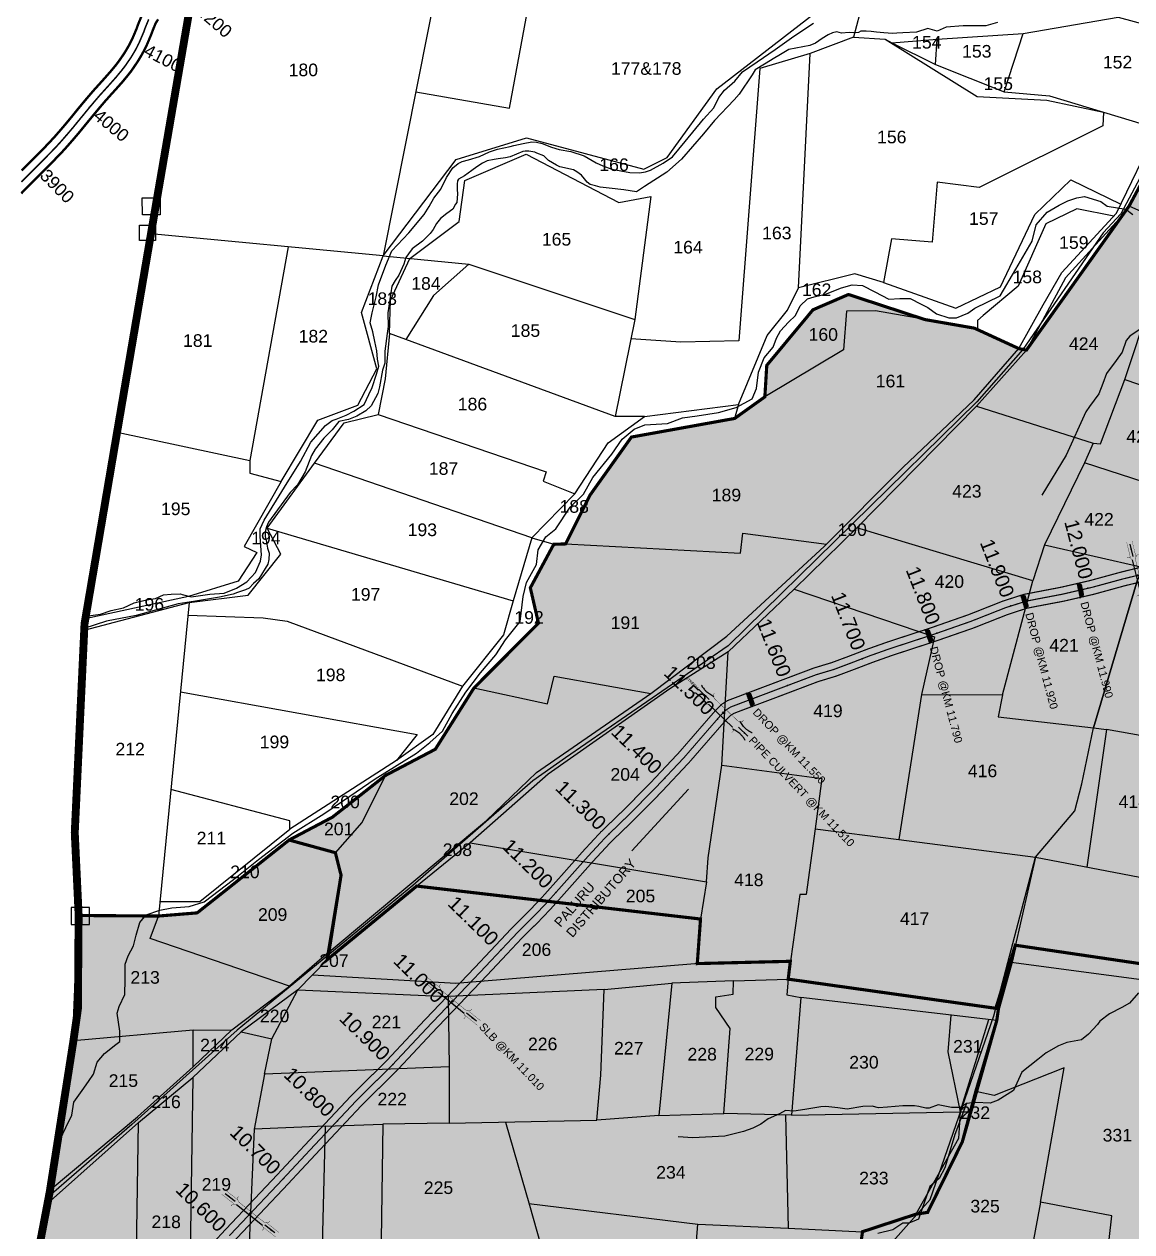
# Model space of a CAD drawing. Header units: inches. Extents: x 201585 to 225365, y 1598878 to 1613111.
# Drawn here: x 207221 to 208626, y 1606405 to 1607936 of the extents above; entities that cross this region are included whole.
import ezdxf
from ezdxf.enums import TextEntityAlignment as Align

# ---------------------------------------------------------------- set-up
doc = ezdxf.new("R2010")
doc.units = ezdxf.units.IN
doc.header["$LTSCALE"] = 15
doc.header["$MEASUREMENT"] = 0
for name, pattern in [('ACAD_ISO02W100', [15, 12, -3]), ('DASHED2', [0.375, 0.25, -0.125]), ('HIDDEN2', [0.1875, 0.125, -0.0625])]:
    doc.linetypes.add(name, pattern=pattern)
for name, color, linetype in [('CANAL1', 7, 'Continuous'), ('CHANAGE', 1, 'Continuous'), ('CSMark', 72, 'Continuous'), ('PLOT', 7, 'Continuous'), ('PLOTS NO', 7, 'Continuous'), ('RE REMARKS', 7, 'Continuous'), ('ROAD', 1, 'Continuous'), ('STREAM', 4, 'Continuous'), ('STRUCTURE', 5, 'Continuous'), ('text2', 7, 'Continuous'), ('VILLAGE BOUNDARY STONES', 1, 'Continuous'), ('VILLAGE BOUNDRY', 5, 'Continuous'), ('WUA13', 3, 'Continuous')]:
    doc.layers.add(name, color=color, linetype=linetype)
doc.styles.get("Standard").update_dxf_attribs({"font": 'arial.ttf'})
doc.dimstyles.get("Standard").update_dxf_attribs({"dimtxt": 0.18, "dimasz": 0.18, "dimexe": 0.18, "dimexo": 0.0625, "dimgap": 0.09, "dimtad": 0, "dimtih": 1, "dimtoh": 1, "dimdec": 4, "dimzin": 0, "dimdsep": 46, "dimtxsty": 'Standard', "dimcen": 0.09, "dimadec": 0, "dimazin": 0, "dimtfac": 1, "dimtdec": 4, "dimtofl": 0, "dimtmove": 0, "dimatfit": 3, "dimfxl": 1, "dimtolj": 1, "dimtzin": 0, "dimarcsym": 0})

# ---------------------------------------------------------------- blocks, each defined once
blk = doc.blocks.new('DROP')
h = blk.add_hatch()
h.set_pattern_fill('ANSI31', color=1, scale=10, angle=45)
h.set_pattern_definition([(90, (-324.4107, -25.7687), (-1.25, 0), [])])
h.paths.add_polyline_path([(-9.9, -4.3), (-13.8, 4.1), (13.8, 4.1), (10.2, -4.3)])
at = {"layer": 'STRUCTURE', "color": 5, "const_width": 0.49}
blk.add_lwpolyline([(-9.9, -4.3), (-13.8, 4.1), (13.8, 4.1), (10.2, -4.3), (-9.9, -4.3)], dxfattribs=at)
at = {"layer": 'STRUCTURE', "color": 5}
blk.add_circle((0, 0), 1.33, dxfattribs=at)
blk = doc.blocks.new('SLB')
at = {"layer": 'STRUCTURE'}
h = blk.add_hatch(dxfattribs=at)
h.set_pattern_fill('DOTS', color=6, scale=20, angle=320.3722, style=0)
h.set_pattern_definition([(320.372247934, (-159.4327, -72.9564), (1.2786241598, 0.5641323054), [0, -1.25])])
h.paths.add_polyline_path([(769699.5, 1706871.1), (769699.5, 1706861.1), (769729.1, 1706861.1), (769732.1, 1706863.1), (769792.1, 1706863.1), (769795.1, 1706861.1), (769824.7, 1706861.1), (769824.7, 1706871.1), (769795.1, 1706871.1), (769792.1, 1706869.1), (769732.1, 1706869.1), (769729.1, 1706871.1)])
at = {"layer": 'STRUCTURE', "color": 6, "linetype": 'ACAD_ISO02W100', "ltscale": 0.5, "const_width": 0.5}
for points in [[(769699.5, 1706871.1), (769729.1, 1706871.1)], [(769699.5, 1706861.1), (769729.1, 1706861.1)], [(769795.1, 1706871.1), (769824.7, 1706871.1)], [(769795.1, 1706861.1), (769824.7, 1706861.1)]]:
    blk.add_lwpolyline(points, dxfattribs=at)
at = {"layer": 'STRUCTURE', "color": 6, "const_width": 0.628}
for points in [[(769726.1, 1706877.1), (769726.1, 1706873.1), (769732.1, 1706869.1), (769792.1, 1706869.1), (769798.1, 1706873.1), (769798.1, 1706877.1)], [(769726.1, 1706855.1), (769726.1, 1706859.1), (769732.1, 1706863.1), (769792.1, 1706863.1), (769798.1, 1706859.1), (769798.1, 1706855.1)]]:
    blk.add_lwpolyline(points, dxfattribs=at)
at = {"layer": 'STRUCTURE', "color": 6}
blk.add_lwpolyline([(769732.1, 1706863.1), (769792.1, 1706863.1)], dxfattribs=at)
blk.add_lwpolyline([(769732.1, 1706863.1), (769792.1, 1706863.1)], dxfattribs=at)
at = {"layer": 'STRUCTURE', "color": 0}
blk.add_circle((769762.1, 1706866.1), 1.24, dxfattribs=at)
for points in [[(769703.8, 1706866), (769726.7, 1706866)], [(769818.6, 1706865.8), (769795.7, 1706865.8)]]:
    blk.add_leader(points, dimstyle='Standard', override={"dimasz": 10, "dimgap": 0.09, "dimtad": 0}, dxfattribs=at)
blk = doc.blocks.new('SP')
at = {"layer": 'STRUCTURE'}
h = blk.add_hatch(dxfattribs=at)
h.set_pattern_fill('DASH', color=256, scale=8, style=0)
edge = h.paths.add_edge_path()
edge.add_spline(control_points=[(769825.7, 1706742.1), (769825.3, 1706741.8), (769823.8, 1706740.8), (769820.9, 1706740.3), (769817, 1706739.7), (769811.4, 1706738.9), (769804, 1706739.7), (769798.4, 1706741), (769795.6, 1706741.6)], knot_values=[0, 0, 0, 0, 1.613557, 5.24513, 8.624976, 13.470124, 22.190216, 30.746377, 30.746377, 30.746377, 30.746377], degree=3, periodic=0)
edge.add_line((769795.6, 1706741.6), (769792.6, 1706739.6))
edge.add_line((769792.6, 1706739.6), (769732.6, 1706739.6))
edge.add_line((769732.6, 1706739.6), (769729.6, 1706741.6))
edge.add_spline(control_points=[(769729.6, 1706741.6), (769726.9, 1706740.9), (769721.3, 1706739.5), (769713.9, 1706738.5), (769708.3, 1706739.1), (769704.4, 1706739.6), (769701.5, 1706740), (769700, 1706741), (769699.5, 1706741.3)], knot_values=[0, 0, 0, 0, 8.556161, 17.276253, 22.121402, 25.501247, 29.13282, 30.746377, 30.746377, 30.746377, 30.746377], degree=3, periodic=0)
edge.add_line((769699.5, 1706741.3), (769699.5, 1706722.1))
edge.add_spline(control_points=[(769699.5, 1706722.1), (769700, 1706722.4), (769701.4, 1706723.4), (769704.3, 1706724), (769708.2, 1706724.5), (769713.8, 1706725.3), (769721.2, 1706724.5), (769726.8, 1706723.3), (769729.6, 1706722.6)], knot_values=[0, 0, 0, 0, 1.613557, 5.24513, 8.624976, 13.470124, 22.190216, 30.746377, 30.746377, 30.746377, 30.746377], degree=3, periodic=0)
edge.add_line((769729.6, 1706722.6), (769732.6, 1706724.6))
edge.add_line((769732.6, 1706724.6), (769792.6, 1706724.6))
edge.add_line((769792.6, 1706724.6), (769795.6, 1706722.6))
edge.add_spline(control_points=[(769795.6, 1706722.6), (769798.4, 1706723.3), (769803.9, 1706724.8), (769811.3, 1706725.8), (769817, 1706725.1), (769820.9, 1706724.7), (769823.8, 1706724.2), (769825.2, 1706723.3), (769825.7, 1706723)], knot_values=[0, 0, 0, 0, 8.556161, 17.276253, 22.121402, 25.501247, 29.13282, 30.746377, 30.746377, 30.746377, 30.746377], degree=3, periodic=0)
edge.add_line((769825.7, 1706723), (769825.7, 1706742.1))
h.paths.add_polyline_path([(769764.2, 1706732.1, -1), (769761.1, 1706732.1, -1)], flags=0)
h.paths.add_polyline_path([(769761.1, 1706732.1, 1), (769764.2, 1706732.1, 1)], flags=16)
at = {"layer": 'STRUCTURE', "const_width": 0.628}
for points in [[(769726.6, 1706747.6), (769726.6, 1706743.6), (769732.6, 1706739.6), (769792.6, 1706739.6), (769798.6, 1706743.6), (769798.6, 1706747.6)], [(769726.6, 1706716.6), (769726.6, 1706720.6), (769732.6, 1706724.6), (769792.6, 1706724.6), (769798.6, 1706720.6), (769798.6, 1706716.6)]]:
    blk.add_lwpolyline(points, dxfattribs=at)
at = {"layer": 'STRUCTURE', "color": 3}
blk.add_lwpolyline([(769732.6, 1706724.6), (769792.6, 1706724.6)], dxfattribs=at)
blk.add_lwpolyline([(769732.6, 1706724.6), (769792.6, 1706724.6)], dxfattribs=at)
at = {"layer": 'STRUCTURE', "color": 0}
blk.add_circle((769762.6, 1706732.1), 1.55, dxfattribs=at)
at = {"layer": 'STRUCTURE'}
for points in [[(769699.5, 1706741.3), (769700.9, 1706740.5), (769704.4, 1706739.6), (769707.8, 1706739.2), (769712.6, 1706738.8), (769721.3, 1706739.7), (769729.6, 1706741.6)], [(769825.7, 1706742.1), (769824.3, 1706741.3), (769820.8, 1706740.3), (769817.5, 1706739.8), (769812.7, 1706739.2), (769804, 1706739.9), (769795.6, 1706741.6)], [(769699.5, 1706722.1), (769700.9, 1706723), (769704.4, 1706724), (769707.7, 1706724.5), (769712.5, 1706725), (769721.2, 1706724.4), (769729.6, 1706722.6)], [(769825.7, 1706723), (769824.3, 1706723.8), (769820.8, 1706724.7), (769817.4, 1706725.1), (769812.6, 1706725.5), (769803.9, 1706724.6), (769795.6, 1706722.6)]]:
    blk.add_spline(points, degree=3, dxfattribs=at)
at = {"layer": 'STRUCTURE', "color": 0}
blk.add_text('STREAM', height=5, dxfattribs=at).set_placement((769684.3, 1706732.1), align=Align.MIDDLE_CENTER)
for points in [[(769727.4, 1706732.1), (769700.8, 1706732.1)], [(769824.4, 1706732.1), (769800.5, 1706732.1)]]:
    blk.add_leader(points, dimstyle='Standard', override={"dimasz": 10, "dimgap": 0.09, "dimtad": 0}, dxfattribs=at)

msp = doc.modelspace()

# ---------------------------------------------------------------- hatches: boundary and pattern name
at = {"layer": 'PLOTS NO', "true_color": 0x105689}
h = msp.add_hatch(color=146, dxfattribs=at)
h.dxf.hatch_style = 1
h.paths.add_polyline_path([(207556.9, 1606901.8), (207611.7, 1606930.7), (207679.1, 1606983.7), (207742.3, 1607016.9), (207791.3, 1607094.6), (207873.1, 1607176.8), (207862.8, 1607221.6), (207892.5, 1607276.8), (207907.5, 1607277.3), (207938.3, 1607338.9), (207991, 1607412.8), (208121.9, 1607436.4), (208160.2, 1607463.8), (208162.6, 1607503.7), (208221.2, 1607574.2), (208266.2, 1607593.6), (208363.1, 1607561.8), (208425.9, 1607550.9), (208482.2, 1607525), (208491.9, 1607523.1), (208622.1, 1607705.8), (208670.8, 1607796.5), (208711.5, 1607869.1), (208763.2, 1607922.8), (208889.3, 1607888.9), (208960.4, 1607901.7), (209092.7, 1607921.4), (209160.7, 1607914), (209211.5, 1607897.1), (209259.8, 1607836.6), (209289.1, 1607704.2), (209255.2, 1607539.9), (209252.9, 1607529), (209223.7, 1607389.6), (209206.9, 1607250.9), (209219.5, 1607154.4), (209198.1, 1607020.7), (209116.2, 1607070.6), (209013.7, 1607090.3), (208989.5, 1606942.7), (209143.3, 1606902.8), (209095.7, 1606727.1), (209088.3, 1606714), (208871.8, 1606772.1), (208855.1, 1606712.7), (208477.8, 1606768.4), (208453.1, 1606688.4), (208189.8, 1606725.4), (208192.5, 1606748), (208074.5, 1606745.1), (208078.6, 1606801.6), (207718.8, 1606843.4), (207605.1, 1606750), (207622.8, 1606857.1), (207615.6, 1606885.7)])
at = {"layer": 'PLOTS NO', "true_color": 0xa953a0}
h = msp.add_hatch(dxfattribs=at)
h.set_pattern_fill('ANSI31', color=215)
h.set_pattern_definition([(45, (0, 0), (-0.088388347648, 0.088388347648), [])])
h.paths.add_polyline_path([(206374.5, 1605556.6), (206373.3, 1605592.2), (206381.8, 1605601), (206378.1, 1605621.9), (206460.9, 1605694.3), (206578.4, 1605816.6), (206639.7, 1605883), (206728.3, 1605946.3), (206779.3, 1605982.2), (206870.8, 1606068.5), (206919.1, 1606109.9), (206991.5, 1606178.1), (207161.9, 1606118.1), (207193.8, 1606115.3), (207204.6, 1606192.4), (207224.3, 1606303.3), (207250.6, 1606441), (207253.8, 1606458.3), (207283.4, 1606647.1), (207290, 1606806.1), (207391.1, 1606805.4), (207440.3, 1606809.4), (207556.9, 1606901.8), (207615.6, 1606885.7), (207622.8, 1606857.1), (207607.5, 1606760.1), (207605.1, 1606750), (207718.8, 1606843.4), (208078.6, 1606801.6), (208074.5, 1606745.1), (208192.5, 1606748), (208189.8, 1606725.4), (208456.4, 1606687.9), (208454.3, 1606673), (208410.6, 1606519.1), (208366.6, 1606429.6), (208351.7, 1606427.3), (208284, 1606405.1), (208280.7, 1606380.8), (208262.4, 1606245.3), (208246.7, 1606128.6), (207964, 1606145.8), (208004.3, 1606092.4), (207987.6, 1606001.8), (207956.9, 1605821.7), (207911.6, 1605829.4), (207829.2, 1605817.3), (207649.5, 1605837.5), (207622.9, 1605835.7), (207561.1, 1605563.7), (207429.1, 1605570.4), (207439.3, 1605627.8), (207370.6, 1605697.7), (207354.7, 1605706.4), (207376.2, 1605784.7), (207319.8, 1605792.1), (207227.7, 1605336.1), (207150.8, 1605345.9), (207029.1, 1605370.9), (206990.7, 1605392.1), (206961.2, 1605407.7), (206897.2, 1605411.7), (206847, 1605420.4), (206721.1, 1605454.5), (206601, 1605498.5), (206513.7, 1605521.1)])
at = {"layer": 'PLOTS NO', "true_color": 0xcd6928}
h = msp.add_hatch(color=32, dxfattribs=at)
h.dxf.hatch_style = 1
h.paths.add_polyline_path([(207227.7, 1605336.1), (207319.8, 1605792.1), (207376.2, 1605784.7), (207354.7, 1605706.4), (207370.6, 1605697.7), (207422.9, 1605642.5), (207439.3, 1605627.8), (207429.1, 1605570.4), (207561.1, 1605563.7), (207622.9, 1605835.7), (207649.5, 1605837.5), (207829.2, 1605817.3), (207911.6, 1605829.4), (207956.9, 1605821.7), (207987.6, 1606001.8), (207994, 1606039.8), (208004.3, 1606092.4), (207981.9, 1606118.3), (207964, 1606145.8), (207997.2, 1606144.7), (208058.5, 1606140.1), (208246.7, 1606128.6), (208262.4, 1606245.3), (208280.7, 1606380.8), (208284, 1606405.1), (208351.7, 1606427.3), (208366.6, 1606429.6), (208410.6, 1606519.1), (208427.7, 1606583.1), (208454.3, 1606673), (208456.4, 1606687.9), (208472.7, 1606746.6), (208477.8, 1606768.4), (208855.1, 1606712.7), (208871.8, 1606772.1), (208974.3, 1606744.6), (209088.3, 1606714), (209036.7, 1606515), (209008.6, 1606388.5), (208931.8, 1606104.7), (208918.4, 1606047.8), (208911.4, 1605987.3), (208913, 1605946.3), (208897.8, 1605897.1), (208887.9, 1605862.5), (208873, 1605841.6), (208845.6, 1605793.2), (208799.4, 1605742.1), (208745.5, 1605679.8), (208725.1, 1605644.4), (208700.1, 1605592.7), (208699.9, 1605560.2), (208703, 1605546.6), (208757.5, 1605520.2), (208783.2, 1605454.7), (208801.6, 1605387.1), (208781.3, 1605373), (208755.9, 1605365.7), (208698.6, 1605319.2), (208641.2, 1605283.2), (208581.4, 1605213), (208437.1, 1605090.6), (208394, 1605097.7), (208330, 1605090.8), (208292.6, 1605065.6), (208266.4, 1605072.3), (208175.3, 1605156), (208113.8, 1605152.2), (208002.1, 1605173.8), (207954.1, 1605236.4), (207828.9, 1605236), (207734.8, 1605233), (207579.9, 1605264.7), (207458.2, 1605282.4)])

# ---------------------------------------------------------------- linework, layer by layer
at = {"layer": 'CANAL1', "color": 200, "linetype": 'ByBlock', "ltscale": 40, "const_width": 3}
for points in [[(207217.3, 1607721.8), (207224.6, 1607729.3), (207231.9, 1607736.7), (207239.4, 1607744.1), (207246.9, 1607751.6), (207254.4, 1607759.1), (207261.8, 1607766.8), (207269.2, 1607774.5), (207275.2, 1607781.1), (207283.5, 1607790.6), (207290.4, 1607798.7), (207297.1, 1607806.9), (207303.8, 1607815.1), (207310.5, 1607823.2), (207317.2, 1607831.2), (207323.5, 1607838.6), (207330.9, 1607846.9), (207338, 1607854.7), (207345.2, 1607862.8), (207352.1, 1607871.1), (207356.8, 1607877.1), (207365, 1607889.1), (207370.7, 1607898.7), (207375.9, 1607908.7), (207382, 1607923.1), (207384.2, 1607929.1), (207387.8, 1607937.8), (207390.8, 1607942.5)], [(207217.8, 1607750.8), (207225.3, 1607758.3), (207232.7, 1607765.7), (207240.1, 1607773.2), (207247.4, 1607780.6), (207254.6, 1607788.2), (207260.3, 1607794.4), (207268.3, 1607803.6), (207275, 1607811.5), (207281.7, 1607819.6), (207288.3, 1607827.8), (207295.1, 1607836), (207301.9, 1607844.1), (207308.5, 1607851.8), (207316.1, 1607860.2), (207323.1, 1607868), (207330, 1607875.8), (207336.5, 1607883.6), (207340.6, 1607888.9), (207348.2, 1607899.9), (207353.2, 1607908.4), (207357.8, 1607917.2), (207363.4, 1607930.4), (207365.5, 1607936.3), (207370, 1607947.2)]]:
    msp.add_lwpolyline(points, dxfattribs=at)
at = {"layer": 'CANAL1', "color": 1, "linetype": 'HIDDEN2', "ltscale": 40, "const_width": 2}
msp.add_lwpolyline([(207217.4, 1607736.3), (207224.8, 1607743.8), (207232.3, 1607751.2), (207239.8, 1607758.7), (207247.2, 1607766.2), (207254.6, 1607773.7), (207261.9, 1607781.3), (207267.8, 1607787.8), (207275.9, 1607797.1), (207282.7, 1607805.1), (207289.4, 1607813.3), (207296.1, 1607821.4), (207302.8, 1607829.6), (207309.6, 1607837.7), (207316, 1607845.2), (207323.5, 1607853.5), (207330.6, 1607861.4), (207337.6, 1607869.3), (207344.3, 1607877.4), (207348.7, 1607883), (207356.6, 1607894.5), (207362, 1607903.5), (207366.8, 1607913), (207372.7, 1607926.8), (207374.8, 1607932.7), (207378.9, 1607942.5)], dxfattribs=at)
at = {"layer": 'CANAL1', "color": 200, "const_width": 1.5}
for points in [[(207425, 1606352.5), (207474.5, 1606406), (207539.5, 1606474.8), (207578.1, 1606516.2), (207638.3, 1606580.3), (207679.7, 1606621), (207726.7, 1606671.3), (207793.8, 1606741.6), (207840.3, 1606791.1), (207860, 1606810.6), (207875.6, 1606826.9), (207903.9, 1606858.6), (207929.6, 1606887.6), (207952.1, 1606911.9), (207980.4, 1606939.2), (208014.3, 1606973.4), (208050.8, 1607012.2), (208077.7, 1607043.2), (208097.2, 1607065.6), (208105.6, 1607074), (208112.8, 1607078.6), (208124.8, 1607083.1), (208163.2, 1607097.6), (208222.3, 1607119.9), (208244.8, 1607126.7), (208265.3, 1607134.3), (208290.6, 1607144), (208315.4, 1607152.8), (208370.8, 1607170.9), (208418.1, 1607187.4), (208462.1, 1607204.8), (208475.2, 1607209), (208488.3, 1607213.2), (208503.7, 1607216.2), (208535.6, 1607222.3), (208572.8, 1607230.9), (208611.6, 1607241.5), (208638.3, 1607248)], [(207487.6, 1606393.7), (207552.6, 1606462.5), (207591.2, 1606503.9), (207651.1, 1606567.7), (207692.6, 1606608.4), (207739.8, 1606658.9), (207806.9, 1606729.2), (207853.2, 1606778.6), (207872.9, 1606797.9), (207888.9, 1606814.7), (207917.3, 1606846.6), (207942.9, 1606875.5), (207965, 1606899.3), (207993.1, 1606926.3), (208027.3, 1606960.9), (208064.1, 1607000.1), (208091.3, 1607031.4), (208110.4, 1607053.3), (208116.9, 1607059.9), (208120.9, 1607062.4), (208131.1, 1607066.3), (208169.6, 1607080.7), (208228, 1607102.8), (208250.5, 1607109.6), (208271.7, 1607117.5), (208296.8, 1607127.1), (208321.2, 1607135.8), (208376.5, 1607153.9), (208424.3, 1607170.5), (208468.2, 1607187.8), (208480.7, 1607191.9), (208492.8, 1607195.8), (208507.1, 1607198.6), (208539.3, 1607204.7), (208577.2, 1607213.4), (208616.1, 1607224.1), (208642.4, 1607230.5)]]:
    msp.add_lwpolyline(points, dxfattribs=at)
at = {"layer": 'CANAL1', "color": 1, "linetype": 'HIDDEN2', "ltscale": 4, "const_width": 1.5}
msp.add_lwpolyline([(207481, 1606399.9), (207546, 1606468.6), (207584.6, 1606510), (207644.7, 1606574), (207686.1, 1606614.7), (207733.3, 1606665.1), (207800.3, 1606735.4), (207846.8, 1606784.8), (207866.4, 1606804.2), (207882.3, 1606820.8), (207910.6, 1606852.6), (207936.3, 1606881.5), (207958.6, 1606905.6), (207986.7, 1606932.8), (208020.8, 1606967.2), (208057.5, 1607006.1), (208084.5, 1607037.3), (208103.8, 1607059.5), (208111.3, 1607066.9), (208116.9, 1607070.5), (208128, 1607074.7), (208166.4, 1607089.2), (208225.2, 1607111.4), (208247.7, 1607118.1), (208268.5, 1607125.9), (208293.7, 1607135.6), (208318.3, 1607144.3), (208373.7, 1607162.4), (208421.2, 1607179), (208465.1, 1607196.3), (208478, 1607200.4), (208490.6, 1607204.5), (208505.4, 1607207.4), (208537.4, 1607213.5), (208575, 1607222.2), (208613.9, 1607232.8), (208640.3, 1607239.2)], dxfattribs=at)
at = {"layer": 'CHANAGE'}
for p in [(207365.2, 1607909.8), (207304, 1607831.1), (207237.6, 1607756.5)]:
    msp.add_point(p, dxfattribs=at)
at = {"layer": 'PLOT'}
for points in [[(207607.5, 1606760.1), (207807.1, 1606926.5), (207870.6, 1606987.3), (208015.5, 1607087.6), (208111.8, 1607160.3), (208235.3, 1607274.2), (208335.1, 1607374.3), (208425.4, 1607460.2), (208482.2, 1607525), (208513.2, 1607580.4), (208536.8, 1607621.6), (208606.3, 1607696.8), (208657.9, 1607804), (208700.6, 1607878.5), (208714.3, 1607916.4), (208780.6, 1607956.4), (208924.2, 1608089.7), (209020.6, 1608179.1), (209063.8, 1608279.2)], [(209072.6, 1608229.2), (209025.2, 1608167), (208787.8, 1607948.4), (208711.5, 1607869.1), (208670.8, 1607796.5), (208618.5, 1607699.1), (208541.5, 1607614.7), (208491.9, 1607523.1), (208428.5, 1607451.8), (208276.8, 1607297.9), (208197.2, 1607219.8), (208113.7, 1607140.4), (208039.7, 1607093.4), (207885.3, 1606985.4), (207786.7, 1606898.3), (207718.8, 1606843.4), (207605.1, 1606750), (207567.9, 1606711.7), (207496.1, 1606658.5), (207434.7, 1606600.7)], [(207461, 1608131.4), (207762.1, 1608074.5), (207676.1, 1607642.5)], [(207717.5, 1607850.5), (207836.2, 1607829.7), (207884.9, 1608093)], [(207676.1, 1607642.5), (207768.7, 1607764.7), (207858.1, 1607792.1), (208006.8, 1607752.6), (208036.5, 1607767.2), (208099.5, 1607854.6), (208235.5, 1607959.5), (208284.1, 1607963.1), (208272.8, 1607920), (208217.8, 1607899.1)], [(208272.8, 1607920), (208312.7, 1607917.5), (208321, 1607912.8), (208378.8, 1607917.5), (208487.7, 1607924.5), (208608.2, 1607945.3), (208714.3, 1607916.4)], [(208321, 1607912.8), (208376.6, 1607885.3), (208463.7, 1607850.6), (208487.7, 1607924.5)], [(208312.7, 1607917.5), (208429.4, 1607844.7), (208517.8, 1607840.2), (208589.5, 1607824.8)], [(208376.6, 1607885.3), (208378.8, 1607917.5)], [(208007.7, 1607438.7), (208126.9, 1607454.1), (208163, 1607541.4), (208188.7, 1607573.8), (208202.9, 1607602.2), (208217.8, 1607899.1), (208153.7, 1607880.1), (208127.1, 1607534.9), (208053.6, 1607533), (207990.2, 1607537.5)], [(208463.7, 1607850.6), (208521.1, 1607845.7), (208657.9, 1607804)], [(208589.5, 1607824.8), (208588.6, 1607807.3), (208432.1, 1607729.3), (208378.5, 1607736.1), (208372.3, 1607660), (208320.7, 1607664.2), (208310.7, 1607608.9), (208274.4, 1607619.6), (208202.9, 1607602.2)], [(207710, 1607639.3), (207772.4, 1607686.1), (207779.7, 1607738.1), (207857.5, 1607771.6), (207975.2, 1607710.2), (208015.4, 1607718), (207995.1, 1607561.8)], [(208310.7, 1607608.9), (208402.2, 1607576.3), (208459.2, 1607603.5), (208502.5, 1607695), (208548, 1607738.9), (208611.8, 1607708.2)], [(208602.9, 1607693.1), (208555.9, 1607702.1), (208516.4, 1607683.4), (208481.2, 1607604), (208436.9, 1607566.8), (208429.7, 1607560.7), (208429.7, 1607549.1)], [(208576.3, 1607405), (208585.9, 1607404), (208616.8, 1607485.7), (208681.1, 1607679.3), (208622.1, 1607705.8)], [(207546.8, 1607356.3), (207593.5, 1607434.1), (207644.1, 1607453.2), (207668.2, 1607499.2), (207648.7, 1607570.7), (207676.1, 1607642.5), (207381.7, 1607670.4)], [(207555.9, 1607653.9), (207506.9, 1607383.1)], [(207676.1, 1607642.5), (207784.7, 1607632.2), (207739.8, 1607592.3), (207705.1, 1607536.6)], [(207684.2, 1607544.3), (207685.6, 1607586.6), (207710, 1607639.3)], [(207784.7, 1607632.2), (207995.1, 1607561.8), (207970.2, 1607438.7)], [(208160.2, 1607463.8), (208162.6, 1607503.7), (208221.2, 1607574.2), (208266.2, 1607593.6), (208363.1, 1607561.8)], [(208482.2, 1607525), (208425.9, 1607550.9), (208300.3, 1607572.7), (208263.8, 1607572.6), (208260, 1607523.6), (208160.2, 1607463.8), (208121.9, 1607436.4)], [(207919.3, 1607341), (207961.6, 1607405.6), (208007.7, 1607438.7), (207970.2, 1607438.7), (207684.2, 1607544.3), (207678.8, 1607486.6), (207669.7, 1607441.4)], [(208616.8, 1607485.7), (208744.1, 1607442.4), (208702.4, 1607335.7), (208565.5, 1607380.3)], [(207907.5, 1607277.3), (207938.3, 1607338.9), (207991, 1607412.8), (208015, 1607416.6), (208121.9, 1607436.4), (208160.2, 1607463.8)], [(208126.9, 1607454.1), (208121.9, 1607436.4)], [(208428.5, 1607451.8), (208576.3, 1607405), (208565.5, 1607380.2), (208514.6, 1607276.1), (208499.9, 1607230.4)], [(207529.1, 1607297.3), (207589.2, 1607379.9), (207626.6, 1607430.9), (207669.7, 1607441.4), (207882.9, 1607368.6), (207878.9, 1607356.9), (207919.3, 1607341), (207864.5, 1607284.8), (207841, 1607205.2)], [(207338.8, 1607419.1), (207506.9, 1607383.1), (207506.9, 1607367), (207546.8, 1607356.3), (207500.1, 1607274.2), (207516.1, 1607266.6), (207492.2, 1607229.9), (207429.4, 1607210.8), (207298.5, 1607182.2)], [(207864.5, 1607284.8), (207589.2, 1607379.9)], [(207430.2, 1607203), (207505.1, 1607212.2), (207546.4, 1607264.5), (207529.1, 1607297.3), (207841, 1607205.2), (207828.6, 1607161.8), (207776.8, 1607096.9), (207739.3, 1607035.4), (207692.9, 1607002.5)], [(208461.7, 1607085.9), (208499.9, 1607230.4), (208276.8, 1607297.9)], [(207556.9, 1606901.8), (207611.7, 1606930.7), (207679.1, 1606983.7), (207742.3, 1607016.9), (207791.3, 1607094.6), (207873.1, 1607176.8), (207862.8, 1607221.6), (207892.5, 1607276.8), (207907.5, 1607277.3), (208129.2, 1607265.7), (208132.1, 1607290.8), (208238.2, 1607277.1)], [(207864.5, 1607284.8), (207892.5, 1607276.8)], [(208514.6, 1607276.1), (208640.7, 1607247.4), (208632.9, 1607231.6), (208576.9, 1607044.2)], [(208197.2, 1607219.8), (208375.2, 1607159.6), (208358.8, 1607086.2), (208330.2, 1606902.4)], [(207297.1, 1607168), (207430.2, 1607203), (207391.1, 1606805.4)], [(207428.6, 1607187.1), (207524.2, 1607183.5), (207554.3, 1607179.3), (207776.8, 1607096.9)], [(208086, 1606848.7), (208088.4, 1606879), (208105.5, 1606996.7), (208113.7, 1607140.4)], [(207791.3, 1607094.6), (207884.5, 1607074.5), (207893, 1607109.6), (208015.5, 1607087.6)], [(207419.1, 1607089.9), (207719.5, 1607035.8), (207692.9, 1607002.5), (207557.9, 1606915.7)], [(208358.8, 1607086.2), (208461.7, 1607085.9), (208456.1, 1607058.2), (208576.9, 1607044.2), (208593.6, 1607041.8)], [(208503.3, 1606880.1), (208664.4, 1606849), (208698, 1607023.3), (208593.6, 1607041.8), (208568.6, 1606867.5)], [(208105.5, 1606996.7), (208232.5, 1606980), (208224.1, 1606916.1), (208212.5, 1606832.7), (208204.6, 1606832.7), (208192.5, 1606748)], [(207615.6, 1606885.7), (207649.4, 1606923.9), (207679.1, 1606983.7)], [(207392.9, 1606823.7), (207392.9, 1606823.7), (207443.9, 1606823.8), (207557.9, 1606915.7), (207558, 1606926.3), (207406.9, 1606965.8)], [(208224.1, 1606916.1), (208330.2, 1606902.4), (208503.3, 1606880.1), (208476.6, 1606763.2), (208472.7, 1606746.6), (208456.4, 1606687.9)], [(207391.1, 1606805.4), (207440.3, 1606809.4), (207556.9, 1606901.8), (207615.6, 1606885.7), (207622.8, 1606857.1), (207607.5, 1606760.1), (207557.4, 1606716.6)], [(207786.7, 1606898.3), (208086, 1606848.7), (208078.6, 1606801.6)], [(207718.8, 1606843.4), (208078.6, 1606801.6), (208074.5, 1606745.1)], [(207484.3, 1606660.9), (207557.4, 1606716.6), (207380.8, 1606777), (207391.1, 1606805.4), (207290, 1606806.1)], [(208477.8, 1606768.4), (208855.1, 1606712.7), (208876.4, 1606788.4)], [(207586.5, 1606730.9), (207768.5, 1606720.2), (208071.5, 1606745), (208192.5, 1606748), (208189.8, 1606725.4)], [(208855.1, 1606712.7), (208850.4, 1606696.2), (208472.7, 1606746.6)], [(207956.6, 1606712.2), (208042.4, 1606720.2), (208025.9, 1606552.5), (207947, 1606546.4)], [(208025.9, 1606552.5), (208108.2, 1606555.1), (208116, 1606662.7), (208098.1, 1606689.4), (208098.1, 1606703.1), (208120.2, 1606706.5), (208120.6, 1606723.1), (208042.4, 1606720.2)], [(208120.6, 1606723.1), (208189.8, 1606725.4), (208188.2, 1606705.3), (208206, 1606702.1), (208194, 1606553), (208108.2, 1606555.1)], [(208189.8, 1606725.4), (208456.4, 1606687.9), (208454.3, 1606673), (208206, 1606702.1)], [(208693.6, 1606717.1), (208663.2, 1606553.4), (208757.1, 1606536), (208717.4, 1606369.9), (208596.7, 1606395.1), (208600.3, 1606425.3), (208509.7, 1606442.6), (208539.8, 1606613), (208451.1, 1606578), (208427.7, 1606583.1)], [(207496.1, 1606658.5), (207534.8, 1606649.7), (207567.9, 1606711.7)], [(207567.9, 1606711.7), (207758.4, 1606703.3), (207759.9, 1606614.2), (207525.5, 1606604.7), (207534.8, 1606649.7)], [(207760, 1606542.9), (207947, 1606546.4), (207952.1, 1606603.6), (207956.6, 1606712.2), (207758.4, 1606703.3)], [(208396, 1606679.8), (208392.3, 1606633.2), (208407.8, 1606556.9)], [(208407.8, 1606556.9), (208444, 1606674.2)], [(208454.3, 1606673), (208420, 1606556.9)], [(207253.8, 1606458.3), (207364.6, 1606550.6), (207435.2, 1606614.2), (207435.3, 1606660.8), (207283.4, 1606647.1)], [(207435.3, 1606660.8), (207484.3, 1606660.9), (207435.2, 1606614.2)], [(207759.9, 1606614.2), (207760, 1606542.9), (207675.8, 1606541.3)], [(207366, 1606543.6), (207434.7, 1606600.7), (207429.9, 1606265), (207417.8, 1606264.6)], [(207525.5, 1606604.7), (207512.7, 1606535.3)], [(208186.3, 1606553.2), (208189.7, 1606409.5)], [(208194, 1606553), (208407.8, 1606556.9), (208405.8, 1606523.3), (208351.7, 1606427.3), (208284, 1606405.1)], [(208407.8, 1606556.9), (208420, 1606556.9), (208410.6, 1606519.1), (208366.6, 1606429.6), (208351.7, 1606427.3)], [(207396.7, 1606163.5), (207417.8, 1606264.6), (207361.6, 1606270.6), (207366, 1606543.6), (207250.6, 1606441)], [(207602.9, 1606539.1), (207512.7, 1606535.3), (207500.3, 1606256.2)], [(207592.5, 1606118.2), (207602.9, 1606539.1), (207675.8, 1606541.3), (207670.5, 1606189.4)], [(207831.3, 1606544.2), (207861.7, 1606438.7), (207875.7, 1606389.3), (207912.2, 1606250.1), (207991.9, 1606239.9), (207997.2, 1606144.7)], [(207861.1, 1606440.8), (208075.2, 1606414.5), (208189.7, 1606409.5), (208284, 1606405.1), (208246.7, 1606128.6)], [(208509.7, 1606442.6), (208491.5, 1606345.1), (208464.5, 1606175.7)], [(208262.4, 1606245.3), (208059.9, 1606221.5), (208075.2, 1606414.5)]]:
    msp.add_lwpolyline(points, dxfattribs=at)
at = {"layer": 'ROAD'}
for points in [[(209068.2, 1608254.2), (209025.2, 1608171.9), (208740.9, 1607920.5), (208687.4, 1607846.7), (208653.3, 1607774.7), (208611.5, 1607695.7), (208589.2, 1607671.9), (208487.4, 1607524), (208428.8, 1607457.3), (208113.8, 1607148), (207907.2, 1607006.2), (207865.9, 1606976.8), (207713.9, 1606844.1), (207491, 1606660.7), (207357.5, 1606541), (207252.2, 1606449.6)], [(208007.1, 1605199.5), (208052.8, 1605367.4), (208094.3, 1605487.9), (208164.3, 1605776.6), (208178.8, 1605812.8), (208195.5, 1605885.6), (208235.4, 1606035.8), (208288.1, 1606238.6), (208312.3, 1606381.4), (208369.9, 1606446), (208450.6, 1606678.9), (208503.3, 1606880.1), (208553.1, 1606938.9), (208562.2, 1606973.2), (208576.9, 1607044.2), (208632.9, 1607231.6), (208731.7, 1607410.6), (208781.3, 1607547.5), (208854.2, 1607668.1), (208888, 1607753.5), (208972.2, 1607911.2), (209133.7, 1608037.8), (209158.4, 1608190.9)]]:
    msp.add_lwpolyline(points, dxfattribs=at)
at = {"layer": 'STREAM'}
for points in [[(208455.3, 1607938.5), (208440.6, 1607934.2), (208411.5, 1607934.2), (208390, 1607932.7), (208378.9, 1607927.7), (208366.8, 1607930.8), (208352.4, 1607926.4), (208335, 1607925.4), (208327.7, 1607924.9), (208321.9, 1607924.7), (208311.1, 1607925.2), (208301.8, 1607926.4), (208295, 1607927.2), (208288.6, 1607927.4), (208281.9, 1607927.4), (208278.8, 1607926), (208272.9, 1607925.3), (208266.9, 1607925.8), (208257.4, 1607925.1), (208251.5, 1607926.8), (208246, 1607925.4), (208240.3, 1607923), (208233, 1607918.4), (208224.4, 1607912.1), (208217.2, 1607909.5), (208199.5, 1607906), (208190.4, 1607904.1), (208178.1, 1607896.7), (208172.9, 1607893.7), (208159.8, 1607885.5), (208147.7, 1607878.5), (208143.9, 1607872), (208127.7, 1607847.5), (208121.1, 1607840.6), (208096.4, 1607814.2), (208082.2, 1607797.2), (208054.3, 1607765), (208035.8, 1607748.6), (208007.7, 1607730.4), (207997.6, 1607723.9), (207981.5, 1607726.5), (207962.8, 1607728.5), (207951.4, 1607729.6), (207945.3, 1607731.4), (207938.8, 1607733), (207935, 1607736.1), (207931.3, 1607740.2), (207927.7, 1607744.9), (207921.9, 1607749.2), (207917.6, 1607751.7), (207900.3, 1607755.3), (207895.8, 1607757.8), (207885.9, 1607763.4), (207879.8, 1607769.3), (207871.1, 1607772.7), (207868.6, 1607773.9), (207860.7, 1607775.4), (207856.4, 1607775.3), (207853.1, 1607775.1), (207837.3, 1607768.2), (207831.3, 1607767.1), (207822, 1607765.6), (207816.9, 1607764.6), (207808.1, 1607763.2), (207802, 1607760.1), (207795.1, 1607755.6), (207788.7, 1607750.9), (207779.2, 1607744), (207771.5, 1607739.9), (207770.6, 1607737.8), (207770.1, 1607733.5), (207770.2, 1607726.8), (207770.3, 1607721.1), (207769.5, 1607710.2), (207768, 1607708), (207764.4, 1607701.7), (207756.8, 1607696.3), (207748.8, 1607690.1), (207743.7, 1607683.8), (207739.7, 1607676.1), (207735.6, 1607670.9), (207726, 1607661.4), (207713.1, 1607651.4), (207708.5, 1607645.2), (207705, 1607640.5), (207702.4, 1607632), (207696.2, 1607618.1), (207691.4, 1607611.2), (207687.1, 1607604.3), (207681.9, 1607570.2), (207682.5, 1607553.2), (207681.2, 1607544.1), (207678.5, 1607521.6), (207678.2, 1607513.3), (207678.2, 1607506.4), (207675.4, 1607497.7), (207671.6, 1607476.3), (207669.6, 1607468.2), (207660.9, 1607452.6), (207654.3, 1607446.2), (207642.9, 1607439.3), (207632.3, 1607435.1), (207620, 1607432.4), (207611.3, 1607421.8), (207601.1, 1607411.6), (207589.9, 1607397.5), (207585.1, 1607389.6), (207577.1, 1607368.7), (207567.4, 1607352.2), (207558.1, 1607342.6), (207530.7, 1607304.8), (207528.3, 1607298.9), (207526.7, 1607292.7), (207526.7, 1607286.6), (207528.3, 1607279.5), (207529.6, 1607271.9), (207531.5, 1607265.7), (207531.4, 1607257.7), (207529.8, 1607251.6), (207518.7, 1607233.1), (207511.9, 1607227), (207506.4, 1607221.1), (207501.7, 1607219), (207491.4, 1607215.6), (207485.8, 1607213.4), (207468.7, 1607209.9), (207438.1, 1607204.9), (207416.3, 1607201.2), (207363, 1607186.5), (207325.3, 1607179.2), (207296.6, 1607170.2)], [(207299.1, 1607185.7), (207317.6, 1607188), (207331.1, 1607193), (207346.8, 1607196.3), (207360.4, 1607202.5), (207375.9, 1607206.4), (207387.3, 1607208), (207397.8, 1607212.6), (207407.2, 1607213.4), (207419.3, 1607213.8), (207421.1, 1607213.2), (207432.6, 1607210.1), (207456.5, 1607213.4), (207474.7, 1607215), (207490.1, 1607221.2), (207503.5, 1607229.3), (207514.2, 1607241.1), (207520.7, 1607255.4), (207521.8, 1607263.4), (207520.2, 1607286.7), (207520.2, 1607296.6), (207525.3, 1607307.4), (207551, 1607349.3), (207571.5, 1607381.7), (207584.3, 1607406.2), (207603, 1607427.4), (207611.4, 1607433.9), (207616.4, 1607435.7), (207629.1, 1607440.5), (207638.9, 1607445.6), (207652, 1607453.9), (207658.2, 1607466.6), (207662.2, 1607475.6), (207667.9, 1607492.4), (207670.5, 1607502.6), (207668.8, 1607511.7), (207668, 1607522.2), (207665.6, 1607533.9), (207663, 1607546.4), (207659.8, 1607557.8), (207662.2, 1607570.4), (207665.4, 1607582.3), (207667.2, 1607590.5), (207670.2, 1607605.7), (207679.7, 1607630.9), (207687.3, 1607648.8), (207708.7, 1607671.9), (207728.2, 1607695), (207734.4, 1607705), (207740.6, 1607715.6), (207749.1, 1607727), (207756.5, 1607742.1), (207764.5, 1607754.4), (207771.1, 1607759.8), (207776.5, 1607762.2), (207784.3, 1607764.4), (207798.4, 1607768.4), (207811.2, 1607774.4), (207821.2, 1607777.8), (207837.3, 1607781.4), (207841.7, 1607782.6), (207853.5, 1607785.2), (207864.9, 1607787), (207870.5, 1607786.8), (207877.7, 1607785.1), (207889.5, 1607780.3), (207899.3, 1607777.3), (207914, 1607774.9), (207931, 1607769.6), (207946.2, 1607760.6), (207954.8, 1607756.8), (207966.3, 1607752.7), (207988.8, 1607748.2), (208001.4, 1607747.8), (208008.8, 1607749), (208015, 1607751.4), (208031.3, 1607760.2), (208043.1, 1607768.2), (208059, 1607787.8), (208082.4, 1607816.1), (208095.4, 1607830.4), (208101.7, 1607843.2), (208108.9, 1607852.8), (208122.1, 1607864.1), (208132, 1607875.9), (208150.4, 1607888.6), (208173.4, 1607904.4), (208196.9, 1607921.1), (208221.7, 1607937.6)], [(207262.4, 1606513.2), (207273.8, 1606537.2), (207281.2, 1606552.7), (207284.1, 1606569.2), (207294.6, 1606584.3), (207302.7, 1606595.7), (207309, 1606604.8), (207313.5, 1606620), (207322.8, 1606631.2), (207337.2, 1606642.3), (207342.4, 1606646.4), (207342.4, 1606659.5), (207338.7, 1606682.1), (207341.5, 1606690.6), (207348.8, 1606705.8), (207349, 1606724.9), (207349, 1606744.2), (207352.8, 1606755.1), (207359.7, 1606767.7), (207362.9, 1606781.1), (207367.6, 1606797), (207375.7, 1606807.1), (207392.9, 1606812.9), (207408.2, 1606815.8), (207430.2, 1606817.5), (207449, 1606823.6), (207486.3, 1606851.8), (207518.2, 1606877), (207561.7, 1606910.4), (207601, 1606934.9), (207634.1, 1606957.4), (207666.2, 1606979.2), (207718.4, 1607011.9), (207735.3, 1607025.6), (207751.5, 1607040), (207763.5, 1607062.2), (207780.8, 1607089.5), (207799.8, 1607113.7), (207819.1, 1607136.5), (207831.1, 1607155.5), (207849.7, 1607178.7), (207853.9, 1607210.8), (207857.8, 1607228.2), (207870.6, 1607251.3), (207872.6, 1607269.7), (207882.6, 1607286.4), (207895, 1607296.5), (207913.4, 1607323.9), (207930.3, 1607340.3), (207942.2, 1607361.5), (207966, 1607391.2), (207979.3, 1607410), (207994.3, 1607422.7), (208008.1, 1607428.5), (208036.8, 1607430), (208055.9, 1607437), (208074.3, 1607439.8), (208101.4, 1607443.9), (208123.9, 1607450.2), (208144.1, 1607461.1), (208149.6, 1607474.5), (208152, 1607495), (208159.2, 1607513.3), (208170.6, 1607526.7), (208174.8, 1607538.4), (208180.2, 1607547.5), (208190.1, 1607558.4), (208199.1, 1607566.9), (208204.9, 1607579.2), (208214.1, 1607588.2), (208222.8, 1607590.7), (208237.2, 1607593.8), (208257.2, 1607602.2), (208271, 1607606), (208283.8, 1607604.9), (208299.6, 1607597), (208317.3, 1607587.5), (208331.4, 1607588.6), (208344.5, 1607588.6), (208358.6, 1607581.5), (208367, 1607577.1), (208378, 1607569.2), (208393.5, 1607564), (208403.4, 1607564), (208417.6, 1607569.9), (208426.5, 1607576.4), (208458.5, 1607591.8), (208478.5, 1607625.7), (208499.2, 1607661.1), (208504.4, 1607682.1), (208518.3, 1607698.1), (208533.4, 1607706.8), (208544.3, 1607712.5), (208555.7, 1607716.2), (208565.4, 1607717.7), (208586.2, 1607711.5), (208594.3, 1607705.4), (208617.9, 1607701.7), (208626.8, 1607695.2)], [(208645.4, 1607555.9), (208622.8, 1607540.8), (208618.5, 1607535.1), (208613.2, 1607520.5), (208605.8, 1607509.8), (208593.6, 1607493.5), (208588.9, 1607480.6), (208583.8, 1607467.5), (208571.7, 1607451.5), (208567, 1607445), (208542.3, 1607390), (208511.5, 1607339.1)], [(208633.8, 1606708.2), (208622.5, 1606694.7), (208613, 1606689.4), (208597.2, 1606681.5), (208585, 1606671.9), (208582.1, 1606667.7), (208570.5, 1606655.8), (208561.7, 1606648.5), (208543.3, 1606645), (208532.5, 1606640.8), (208516.7, 1606631.9), (208506.5, 1606623.4), (208486.2, 1606607.3), (208475.4, 1606584.3), (208455.9, 1606571.8), (208446.1, 1606568.3), (208427.6, 1606569), (208415.8, 1606567.7), (208408.3, 1606562.7), (208396.8, 1606562.5), (208380, 1606565.9), (208368.5, 1606561.7), (208364.5, 1606561.7), (208355.4, 1606563.7), (208349.9, 1606564.9), (208335.1, 1606564.9), (208315.6, 1606563), (208304.1, 1606562), (208296.3, 1606564.1), (208284.3, 1606563.9), (208264.5, 1606560.4), (208252.7, 1606562), (208237.7, 1606563.9), (208231.2, 1606563.4), (208211, 1606559.9), (208196.8, 1606558.1), (208186.3, 1606558.7), (208178.7, 1606554.7), (208164.5, 1606548.3), (208154.9, 1606541.6), (208145, 1606536.4), (208133.1, 1606532.2), (208109.5, 1606526.1), (208068.8, 1606524), (208050.4, 1606525.2)], [(208415.8, 1606567.7), (208401.1, 1606528.2), (208392.6, 1606499.9), (208388.4, 1606485.9), (208381.3, 1606472.6), (208369.2, 1606462.5), (208355, 1606421.1), (208349.2, 1606418.3), (208342.8, 1606415.9), (208335.1, 1606415.8), (208322.4, 1606407.5), (208303.3, 1606403)]]:
    msp.add_lwpolyline(points, dxfattribs=at)
at = {"layer": 'text2', "color": 3}
for p in [(208560.5, 1607218.8, 1), (208489.9, 1607204.3, 1), (208368.7, 1607160.8), (208142.3, 1607080.1), (208107.5, 1607063.2, 1), (207763.9, 1606697.2), (207507.8, 1606428.2)]:
    msp.add_point(p, dxfattribs=at)
at = {"layer": 'text2', "color": 2, "linetype": 'Continuous'}
for p in [(208569.8, 1607221), (208472.2, 1607198.6), (208378.2, 1607164), (208283.4, 1607131.6), (208189.1, 1607097.7), (208100, 1607055.1), (208033.2, 1606980.4), (207962.5, 1606909.4), (207895.1, 1606835.2), (207826, 1606762.7), (207757.1, 1606690), (207688.3, 1606617.1), (207618.1, 1606545.7), (207549.6, 1606472.5)]:
    msp.add_point(p, dxfattribs=at)
at = {"layer": 'VILLAGE BOUNDARY STONES'}
for points in [[(207370.7, 1607716), (207393.3, 1607716), (207393.4, 1607694.6), (207370.8, 1607694.6)], [(207367.3, 1607681.4), (207387.5, 1607681.4), (207387.5, 1607662.2), (207367.3, 1607662.1)], [(207303.8, 1606816.3), (207280.6, 1606816.3), (207280.6, 1606794.7), (207303.8, 1606794.7)]]:
    msp.add_lwpolyline(points, close=True, dxfattribs=at)
at = {"layer": 'VILLAGE BOUNDRY', "linetype": 'DASHED2', "ltscale": 8, "const_width": 10}
msp.add_lwpolyline([(207461, 1608131.4), (207387.2, 1607702.6), (207338.8, 1607419.1), (207297.5, 1607176.2), (207285.1, 1606911.1), (207290, 1606807), (207289.1, 1606687.5), (207283.4, 1606647.1), (207253.3, 1606455.2), (207224.3, 1606303.3)], dxfattribs=at)
at = {"layer": 'WUA13', "color": 17, "const_width": 4}
for points in [[(207556.9, 1606901.8), (207611.7, 1606930.7), (207679.1, 1606983.7), (207742.3, 1607016.9), (207791.3, 1607094.6), (207873.1, 1607176.8), (207862.8, 1607221.6), (207892.5, 1607276.8), (207907.5, 1607277.3), (207938.3, 1607338.9), (207991, 1607412.8), (208121.9, 1607436.4), (208160.2, 1607463.8), (208162.6, 1607503.7), (208221.2, 1607574.2), (208266.2, 1607593.6), (208363.1, 1607561.8), (208425.9, 1607550.9), (208482.2, 1607525), (208491.9, 1607523.1), (208622.1, 1607705.8), (208670.8, 1607796.5)], [(207224.3, 1606303.3), (207250.6, 1606441), (207253.8, 1606458.3), (207283.4, 1606647.1), (207290, 1606806.1), (207391.1, 1606805.4), (207440.3, 1606809.4), (207556.9, 1606901.8), (207615.6, 1606885.7), (207622.8, 1606857.1), (207607.5, 1606760.1), (207605.1, 1606750), (207718.8, 1606843.4), (208078.6, 1606801.6), (208074.5, 1606745.1), (208192.5, 1606748), (208189.8, 1606725.4), (208456.4, 1606687.9), (208454.3, 1606673), (208410.6, 1606519.1), (208366.6, 1606429.6), (208351.7, 1606427.3), (208284, 1606405.1), (208280.7, 1606380.8)], [(208855.1, 1606712.7), (208477.8, 1606768.4), (208453.1, 1606688.4), (208189.8, 1606725.4), (208192.5, 1606748), (208074.5, 1606745.1), (208078.6, 1606801.6), (207718.8, 1606843.4), (207605.1, 1606750), (207622.8, 1606857.1), (207615.6, 1606885.7), (207556.9, 1606901.8)], [(208280.7, 1606380.8), (208284, 1606405.1), (208351.7, 1606427.3), (208366.6, 1606429.6), (208410.6, 1606519.1), (208427.7, 1606583.1), (208454.3, 1606673), (208456.4, 1606687.9), (208472.7, 1606746.6), (208477.8, 1606768.4), (208855.1, 1606712.7)]]:
    msp.add_lwpolyline(points, dxfattribs=at)

# ---------------------------------------------------------------- block references
for p, xscale, yscale, zscale, rotation in [((208560.5, 1607218.8, 1), 0.7000000000000001, 0.7000000000000001, 0.7000000000000001, 102.4087228587778), ((208489.9, 1607204.3, 1), 0.7, 0.7, 0.7, 106.813275631614), ((208368.7, 1607160.8), 0.7, 0.7, 0.7, 108.6265454196574), ((208142.3, 1607080.1), 0.7, 0.7, 0.7, 109.1680823773257)]:
    msp.add_blockref('DROP', p, dxfattribs=dict(xscale=xscale, yscale=yscale, zscale=zscale, rotation=rotation))
at = {"layer": 'STRUCTURE', "color": 0}
for name, p, xscale, yscale, zscale, rotation in [('SLB', (-1080246.5, 1845341, 1), 0.7000000000000001, 0.7000000000000001, 0.7000000000000001, 283.8077698980088), ('SP', (-1006191.6, 1113953.1), 0.7, 0.7, 0.7, 316.3775035452624), ('SLB', (-965287.3, 1022014.1), 0.7, 0.7, 0.7, 320.7674228240665), ('SLB', (-957798.9, 1006458.5), 0.7, 0.7, 0.7, 321.5165361677001)]:
    msp.add_blockref(name, p, dxfattribs=dict(at, xscale=xscale, yscale=yscale, zscale=zscale, rotation=rotation))

# ---------------------------------------------------------------- texts
at = {"layer": 'CHANAGE'}
for s, rotation, p in [('4200', 319.2015, (207443.5, 1607956.4)), ('4100', 332.7002, (207375, 1607904.7)), ('4000', 320.0522, (207312.5, 1607824)), ('3900', 314.8648, (207245.3, 1607748.7))]:
    msp.add_text(s, height=16, rotation=rotation, dxfattribs=at).set_placement(p, align=Align.MIDDLE_LEFT)
at = {"layer": 'CSMark', "color": 1}
for s, rotation, p in [('12.000', 284.7403, (208548.4, 1607307.8)), ('11.900', 291.384, (208440.9, 1607282.4)), ('11.800', 291.384, (208346.9, 1607247.8)), ('11.700', 291.384, (208252.1, 1607215.4)), ('11.600', 291.384, (208157.8, 1607181.6)), ('11.500', 315.7011, (208037, 1607118.6)), ('11.400', 315.7011, (207970.2, 1607043.9)), ('11.300', 315.7011, (207899.5, 1606972.9)), ('11.200', 315.7011, (207832.1, 1606898.8)), ('11.100', 315.7011, (207763, 1606826.3)), ('11.000', 315.7011, (207694.1, 1606753.5)), ('10.900', 315.7011, (207625.4, 1606680.6)), ('10.800', 315.7011, (207555.1, 1606609.2)), ('10.700', 315.7011, (207486.6, 1606536)), ('10.600', 315.7011, (207418, 1606463.4))]:
    msp.add_text(s, height=18, rotation=rotation, dxfattribs=at).set_placement(p, align=Align.MIDDLE_LEFT)
at = {"layer": 'PLOTS NO'}
for s, p in [('154', (208346.9, 1607905.4)), ('153', (208410.3, 1607894)), ('152', (208588.8, 1607880.2)), ('180', (207556.3, 1607870.4)), ('177&178', (207965, 1607872.2)), ('155', (208437.5, 1607852.9)), ('156', (208302.5, 1607785.3)), ('166', (207950.3, 1607750.2)), ('157', (208419.1, 1607681.9)), ('163', (208156.7, 1607663.6)), ('165', (207877.4, 1607655.6)), ('159', (208533.3, 1607651.5)), ('164', (208044.1, 1607645.6)), ('158', (208474.3, 1607607.9)), ('184', (207711.8, 1607599.6)), ('162', (208207.2, 1607591.6)), ('183', (207656.4, 1607580.3)), ('185', (207838, 1607539.9)), ('181', (207422.4, 1607527.2)), ('182', (207569, 1607532.7)), ('160', (208215.6, 1607534.9)), ('424', (208545.8, 1607523.2)), ('161', (208300.8, 1607475.8)), ('186', (207770.8, 1607446.6)), ('426', (208618.6, 1607405.6)), ('187', (207734.1, 1607364.9)), ('189', (208092.8, 1607331.3)), ('423', (208397.7, 1607336.1)), ('195', (207394.5, 1607313.8)), ('188', (207899.8, 1607316.8)), ('422', (208565.3, 1607300.5)), ('193', (207707.2, 1607287.2)), ('190', (208252.3, 1607287.4)), ('194', (207508.8, 1607276.8)), ('420', (208375.5, 1607221.6)), ('197', (207635.3, 1607205.3)), ('196', (207361.1, 1607192.7)), ('192', (207842.5, 1607176)), ('191', (207964.6, 1607169.4)), ('421', (208520.9, 1607140.8)), ('203', (208060.6, 1607118.8)), ('198', (207591, 1607103.2)), ('419', (208221.6, 1607057.6)), ('212', (207336.7, 1607009.1)), ('199', (207519.7, 1607018.2)), ('204', (207964.4, 1606977)), ('416', (208417.6, 1606981.5)), ('200', (207609.3, 1606942.1)), ('202', (207760, 1606946.2)), ('414', (208608.7, 1606942.4)), ('211', (207439.7, 1606896.3)), ('201', (207601.1, 1606907.8)), ('208', (207751.7, 1606881.5)), ('210', (207482.2, 1606853.4)), ('418', (208121.2, 1606843.3)), ('205', (207983.9, 1606822.8)), ('209', (207517.4, 1606799.3)), ('417', (208331.5, 1606794.1)), ('206', (207852, 1606754.8)), ('207', (207595.1, 1606740.9)), ('213', (207355.7, 1606719.6)), ('220', (207519.9, 1606670.7)), ('221', (207661.7, 1606663.1)), ('214', (207444.1, 1606633.8)), ('226', (207859.8, 1606635.2)), ('227', (207968.9, 1606629.8)), ('228', (208062.1, 1606622.2)), ('229', (208134.5, 1606622.4)), ('231', (208398.9, 1606632.2)), ('230', (208267.2, 1606612)), ('215', (207328.1, 1606588.7)), ('216', (207382.2, 1606561.8)), ('222', (207669, 1606565.2)), ('232', (208408.5, 1606548)), ('331', (208588.5, 1606519.5)), ('234', (208022.4, 1606472.4)), ('219', (207446, 1606457.1)), ('225', (207727.7, 1606452.9)), ('233', (208279.8, 1606465.1)), ('325', (208420.8, 1606429.5)), ('218', (207382.4, 1606409.6))]:
    msp.add_text(s, height=16, dxfattribs=at).set_placement(p)
at = {"layer": 'STRUCTURE', "color": 5, "attachment_point": 1, "bg_fill": 1, "box_fill_scale": 1.1, "bg_fill_color": 7, "bg_fill_true_color": 16777215, "bg_fill_transparency": 0}
for s, insert, char_height, width, rotation in [('DROP @KM 11.990', (208569.9, 1607205.1), 10, 125.421, 284.7832), ('DROP @KM 11.920', (208500, 1607191.2), 10, 125.421, 284.7832), ('DROP @KM 11.790', (208378.9, 1607148.2), 10, 125.421, 284.7832), ('DROP @KM 11.550', (208151.3, 1607069.8), 10, 125.421, 313.6334), ('PIPE CULVERT @KM 11.510', (208146.2, 1607034.2), 10, 185.98, 313.6334), ('{\\C1;PALURU DISTRIBUTORY }', (207892, 1606798.2), 12, 128.083, 49.0951), ('SLB @KM 11.010', (207804.2, 1606671.1), 10, 111.464, 313.6334)]:
    msp.add_mtext(s, dxfattribs=dict(at, insert=insert, char_height=char_height, width=width, rotation=rotation))

# ---------------------------------------------------------------- leaders
at = {"layer": 'RE REMARKS', "color": 1}
msp.add_leader([(208063.5, 1606966.1), (207991.4, 1606887.9)], dimstyle='Standard', override={"dimasz": 50}, dxfattribs=at)

doc.saveas('drawing.dxf')
